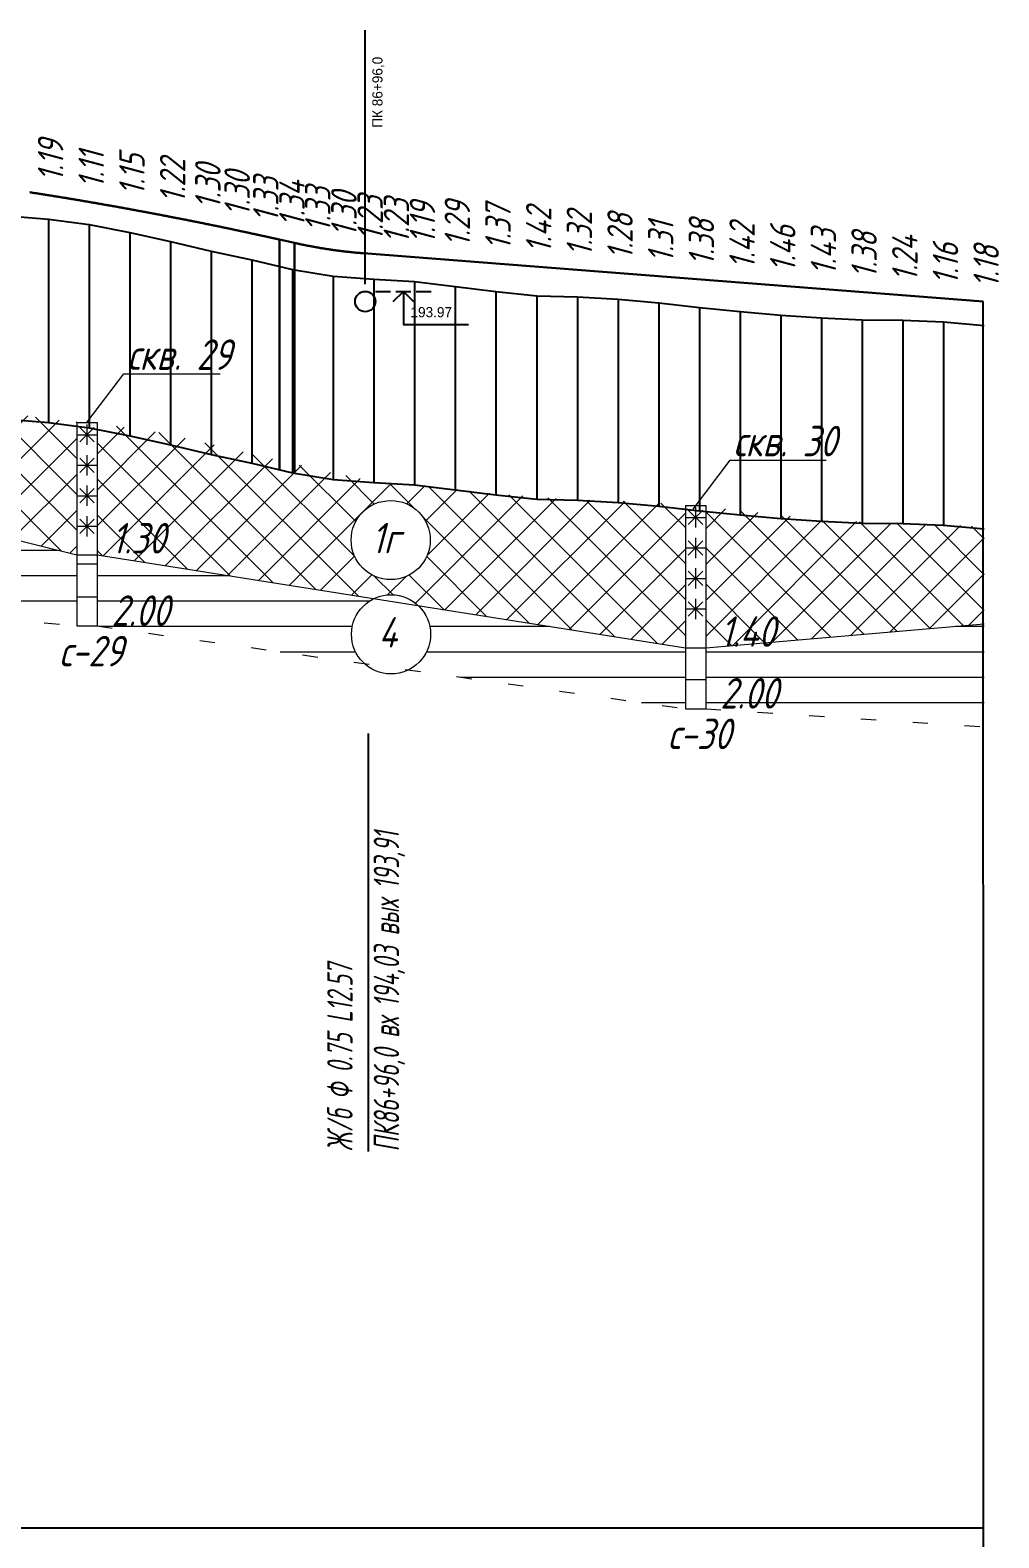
# Model space of a CAD drawing. Extents: x 2172 to 5772, y -842 to -248.
# Drawn here: x 4262.8 to 4358, y -615 to -466.7 of the extents above; entities that cross this region are included whole.
import ezdxf

# ---------------------------------------------------------------- set-up
doc = ezdxf.new("R2010")
doc.units = 0
doc.header["$MEASUREMENT"] = 0
for name, pattern in [('CONTI', [0]), ('STROT', [1.7, 0.5, -1.2]), ('TP0', [0])]:
    doc.linetypes.add(name, pattern=pattern)
doc.layers.get('0').update_dxf_attribs({"linetype": 'CONTINUOUS'})
doc.layers.add('геология', color=7, linetype='CONTINUOUS', lineweight=20)
doc.layers.add('КРАСНЫЙ_ПРОФИЛЬ', color=1, linetype='CONTINUOUS', lineweight=30)
for name, color, linetype in [('ДИНАМИЧЕСКИЕ_КОММУНИКАЦИИ', 7, 'CONTINUOUS'), ('РАБОЧИЕ_ОТМЕТКИ', 1, 'CONTINUOUS'), ('ЧЕРНЫЙ_ПРОФИЛЬ', 7, 'CONTINUOUS')]:
    doc.layers.add(name, color=color, linetype=linetype)
doc.styles.add('eskd', font='spds.shx', dxfattribs={"width": 1.2, "oblique": 15})
doc.styles.add('ГОСТ', font='gost.TTF', dxfattribs={"oblique": 15, "height": 1})

# ---------------------------------------------------------------- blocks, each defined once
blk = doc.blocks.new('*U7')
at = {"layer": 'ДИНАМИЧЕСКИЕ_КОММУНИКАЦИИ', "color": 0}
blk.add_circle((0, 0), 1, dxfattribs=at)
blk = doc.blocks.new('*U8')
at = {"layer": 'ДИНАМИЧЕСКИЕ_КОММУНИКАЦИИ', "color": 0}
blk.add_text('193.97', height=1, dxfattribs=at).set_placement((4.45, -2.54))

msp = doc.modelspace()

# ---------------------------------------------------------------- hatches: boundary and pattern name
at = {"layer": 'геология', "linetype": 'Continuous'}
h = msp.add_hatch(dxfattribs=at)
h.set_pattern_fill('ANSI37', color=1, scale=20, style=0)
h.set_pattern_definition([(45, (2171.596, -930.374), (-1.767767, 1.767767), []), (135, (2171.596, -930.374), (-1.767767, -1.767767), [])])
h.paths.add_polyline_path([(4267.38, -505.25), (4264.6, -505), (4260.6, -504.33), (4256.6, -503.6), (4252.6, -502.97), (4248.6, -502.45), (4244.6, -501.98), (4240.6, -501.47), (4236.6, -500.94), (4232.6, -500.57), (4228.6, -500.32), (4224.6, -500.01), (4220.6, -499.77), (4216.6, -499.8), (4212.6, -499.73), (4208.6, -499.64), (4208.34, -499.64), (4208.34, -504.61), (4226.98, -508.37), (4267.38, -518.34)])
h.paths.add_polyline_path([(4292.6, -510.3), (4288.6, -509.36), (4284.6, -508.4), (4280.6, -507.46), (4276.6, -506.51), (4272.6, -505.84), (4269.38, -505.46), (4269.38, -518.34), (4296.62, -522.65, -0.307915), (4300.94, -523.33), (4327.22, -527.48), (4327.22, -513.41), (4324.6, -513.23), (4320.6, -513.05), (4316.6, -512.94), (4312.6, -512.66), (4308.6, -512.34), (4304.6, -511.91), (4300.6, -511.55), (4296.6, -511.12)])
h.paths.add_polyline_path([(4302.14, -516.89, -1), (4294.36, -516.89, -1)], flags=16)
h.paths.add_polyline_path([(4356.6, -515.56), (4352.6, -515.39), (4348.6, -515.3), (4344.6, -515.11), (4340.6, -514.87), (4336.6, -514.45), (4332.6, -513.99), (4329.22, -513.58), (4329.22, -527.48), (4356.6, -525.13)])
h.paths.add_polyline_path([(4209.02, -505.5), (4217.54, -505.5), (4217.54, -501), (4209.02, -501)], flags=25)
h.paths.add_polyline_path([(4295.6, -518.94), (4300.91, -518.94), (4300.91, -514.44), (4295.6, -514.44)], flags=8)
h.paths.add_polyline_path([(4270.05, -518.96), (4277.94, -518.96), (4277.94, -514.46), (4270.05, -514.46)], flags=25)
h.paths.add_polyline_path([(4329.9, -528.14), (4337.99, -528.14), (4337.99, -523.64), (4329.9, -523.64)], flags=9)
h = msp.add_hatch(dxfattribs=at)
h.set_pattern_fill('ANSI31', scale=20, angle=135, style=0)
h.set_pattern_definition([(180, (2171.596, -930.374), (-4e-16, -2.5), [])])
h.paths.add_polyline_path([(4356.6, -525.13), (4329.22, -527.48), (4329.22, -533.48), (4356.6, -535.26)])
h.paths.add_polyline_path([(4327.22, -527.48), (4300.94, -523.33, -0.207078), (4302.17, -526.16, -0.285159), (4300, -529.65), (4327.22, -533.48)])
h.paths.add_polyline_path([(4296.62, -522.65), (4269.38, -518.34), (4269.38, -525.34), (4295.66, -529.04, -0.210979), (4294.39, -526.16, -0.290268)])
h.paths.add_polyline_path([(4226.98, -508.37), (4208.34, -504.61), (4208.34, -519.61), (4267.38, -525.34), (4267.38, -518.34)])
h.paths.add_polyline_path([(4206.34, -504.61), (4177.04, -507.23), (4147.46, -519.4), (4147.46, -532.4), (4206.34, -519.61)])
h.paths.add_polyline_path([(4181.23, -514.9, -1), (4189.01, -514.9, -1)], flags=16)
h.paths.add_polyline_path([(4329.89, -534.21), (4338.63, -534.21), (4338.63, -529.7), (4329.89, -529.7)], flags=25)
h.paths.add_polyline_path([(4329.9, -528.14), (4337.99, -528.14), (4337.99, -523.64), (4329.9, -523.64)], flags=9)
h.paths.add_polyline_path([(4270.05, -526.08), (4278.79, -526.08), (4278.79, -521.57), (4270.05, -521.57)], flags=25)
h.paths.add_polyline_path([(4209.02, -520.35), (4217.76, -520.35), (4217.76, -515.84), (4209.02, -515.84)], flags=25)
h.paths.add_polyline_path([(4183.13, -516.95), (4187.37, -516.95), (4187.37, -512.45), (4183.13, -512.45)], flags=8)
h.paths.add_polyline_path([(4148.14, -520.41), (4156.87, -520.41), (4156.87, -515.9), (4148.14, -515.9)], flags=24)
h.paths.add_polyline_path([(4148.14, -533.13), (4156.88, -533.13), (4156.88, -528.63), (4148.14, -528.63)], flags=9)
h = msp.add_hatch(dxfattribs=at)
h.set_pattern_fill('ANSI31', scale=26, angle=135, style=0)
h.set_pattern_definition([(180, (5918.5523, -2969.7315), (-7e-16, -3.25), [])])
h.paths.add_polyline_path([(4269.38, -518.34), (4267.38, -518.34), (4267.38, -525.34), (4269.38, -525.34)])
h = msp.add_hatch(dxfattribs=at)
h.set_pattern_fill('ANSI31', scale=26, angle=135, style=0)
h.set_pattern_definition([(180, (5978.393, -2977.8656), (-7e-16, -3.25), [])])
h.paths.add_polyline_path([(4329.22, -527.48), (4327.22, -527.48), (4327.22, -533.48), (4329.22, -533.48)])

# ---------------------------------------------------------------- linework, layer by layer
at = {"linetype": 'TP0'}
msp.add_line((4296.08, -577.03), (4296.08, -535.9), dxfattribs=at)
at = {"linetype": 'Continuous'}
msp.add_line((3396.6, -614.04), (4356.6, -614.04), dxfattribs=at)
msp.add_lwpolyline([(4356.6, -837.48), (4356.5, -493.41)], dxfattribs=at)
at = {"layer": 'геология', "color": 7, "linetype": 'Continuous'}
for p, q in [((4268.38, -505.34), (4272.02, -500.54)), ((4272.02, -500.54), (4281.47, -500.54)), ((4267.38, -505.34), (4269.38, -505.34)), ((4226.98, -508.37), (4267.38, -518.34)), ((4327.98, -513.84), (4331.63, -509.04)), ((4331.63, -509.04), (4341.07, -509.04)), ((4327.22, -513.48), (4329.22, -513.48)), ((4267.38, -518.34), (4269.38, -518.34)), ((4267.38, -518.34), (4269.38, -518.34)), ((4269.38, -518.34), (4327.22, -527.48)), ((4267.38, -525.34), (4269.38, -525.34)), ((4267.38, -525.34), (4269.38, -525.34)), ((4267.38, -525.34), (4269.38, -525.34)), ((4329.22, -527.48), (4356.6, -525.13)), ((4327.22, -527.48), (4329.22, -527.48)), ((4327.22, -527.48), (4329.22, -527.48)), ((4327.22, -533.48), (4329.22, -533.48)), ((4327.22, -533.48), (4329.22, -533.48)), ((4327.22, -533.48), (4329.22, -533.48))]:
    msp.add_line(p, q, dxfattribs=at)
at = {"layer": 'геология', "color": 7, "linetype": 'Continuous', "ltscale": 5}
for p, q in [((4267.38, -505.34), (4267.38, -525.34)), ((4269.38, -505.34), (4269.38, -525.34)), ((4327.22, -513.48), (4327.22, -533.48)), ((4329.22, -513.48), (4329.22, -533.48))]:
    msp.add_line(p, q, dxfattribs=at)
at = {"layer": 'геология', "color": 1, "linetype": 'Continuous'}
for p, q in [((4268.38, -505.53), (4268.38, -507.53)), ((4267.38, -506.53), (4269.38, -506.53)), ((4267.68, -507.23), (4269.09, -505.82)), ((4269.09, -507.23), (4267.68, -505.82)), ((4268.38, -508.53), (4268.38, -510.53)), ((4267.38, -509.53), (4269.38, -509.53)), ((4267.68, -510.23), (4269.09, -508.82)), ((4269.09, -510.23), (4267.68, -508.82)), ((4268.38, -511.53), (4268.38, -513.53)), ((4267.38, -512.53), (4269.38, -512.53)), ((4267.68, -513.23), (4269.09, -511.82)), ((4269.09, -513.23), (4267.68, -511.82)), ((4268.38, -514.53), (4268.38, -516.53)), ((4327.51, -515.37), (4328.93, -513.95)), ((4328.93, -515.37), (4327.51, -513.95)), ((4328.22, -513.66), (4328.22, -515.66)), ((4267.38, -515.53), (4269.38, -515.53)), ((4267.68, -516.23), (4269.09, -514.82)), ((4269.09, -516.23), (4267.68, -514.82)), ((4327.22, -514.66), (4329.22, -514.66)), ((4327.51, -518.37), (4328.93, -516.95)), ((4328.93, -518.37), (4327.51, -516.95)), ((4328.22, -516.66), (4328.22, -518.66)), ((4327.22, -517.66), (4329.22, -517.66)), ((4327.51, -521.37), (4328.93, -519.95)), ((4328.93, -521.37), (4327.51, -519.95)), ((4328.22, -519.66), (4328.22, -521.66)), ((4327.22, -520.66), (4329.22, -520.66)), ((4327.51, -524.37), (4328.93, -522.95)), ((4328.93, -524.37), (4327.51, -522.95)), ((4328.22, -522.66), (4328.22, -524.66)), ((4327.22, -523.66), (4329.22, -523.66))]:
    msp.add_line(p, q, dxfattribs=at)
at = {"layer": 'геология', "color": 7, "linetype": 'STROT', "ltscale": 3}
for p, q in [((4208.34, -519.61), (4267.38, -525.34)), ((4269.38, -525.34), (4327.22, -533.48)), ((4329.22, -533.48), (4356.6, -535.26))]:
    msp.add_line(p, q, dxfattribs=at)
at = {"layer": 'геология', "color": 7, "linetype": 'Continuous'}
for centre in [(4298.25, -516.89), (4298.28, -526.16)]:
    msp.add_circle(centre, 3.89, dxfattribs=at)
at = {"layer": 'ДИНАМИЧЕСКИЕ_КОММУНИКАЦИИ', "color": 7}
for points in [[(4295.74, -491.73), (4295.74, -466.73)], [(4296.74, -492.43), (4298.24, -492.43)], [(4298.49, -493.43), (4299.49, -492.43), (4300.49, -493.43)], [(4298.74, -492.43), (4300.24, -492.43)], [(4299.49, -492.43), (4299.49, -495.67), (4305.89, -495.67)], [(4300.74, -492.43), (4302.24, -492.43)]]:
    msp.add_lwpolyline(points, dxfattribs=at)
at = {"layer": 'КРАСНЫЙ_ПРОФИЛЬ'}
for p, q in [((4287.3, -487.33), (4287.3, -509.99)), ((4287.3, -487.33), (4288.78, -487.66)), ((4288.78, -487.66), (4288.78, -510.32)), ((4295.56, -488.68), (4356.5, -493.41))]:
    msp.add_line(p, q, dxfattribs=at)
for points in [[(4262.76, -482.68), (4262.8, -482.68), (4262.84, -482.69), (4262.88, -482.7), (4262.92, -482.7), (4262.96, -482.71), (4263, -482.72), (4263.04, -482.72), (4263.08, -482.73), (4263.12, -482.73), (4263.16, -482.74), (4263.2, -482.75), (4263.24, -482.75), (4263.28, -482.76), (4263.32, -482.77), (4263.36, -482.77), (4263.4, -482.78), (4263.44, -482.78), (4263.48, -482.79), (4263.52, -482.8), (4263.56, -482.8), (4263.6, -482.81), (4263.64, -482.82), (4263.68, -482.82), (4263.72, -482.83), (4263.76, -482.83), (4263.8, -482.84), (4263.84, -482.85), (4263.88, -482.85), (4263.92, -482.86), (4263.96, -482.87), (4264, -482.87), (4264.04, -482.88), (4264.08, -482.89), (4264.12, -482.89), (4264.16, -482.9), (4264.2, -482.9), (4264.24, -482.91), (4264.28, -482.92), (4264.32, -482.92), (4264.36, -482.93), (4264.4, -482.94), (4264.44, -482.94), (4264.48, -482.95), (4264.5, -482.95), (4264.52, -482.96), (4264.56, -482.96), (4264.6, -482.97), (4264.64, -482.97), (4264.68, -482.98), (4264.72, -482.99), (4264.76, -482.99), (4264.8, -483), (4264.84, -483.01), (4264.88, -483.01), (4264.92, -483.02), (4264.96, -483.03), (4265, -483.03), (4265.04, -483.04), (4265.08, -483.05), (4265.12, -483.05), (4265.16, -483.06), (4265.2, -483.06), (4265.24, -483.07), (4265.28, -483.08), (4265.32, -483.08), (4265.36, -483.09), (4265.4, -483.1), (4265.44, -483.1), (4265.48, -483.11), (4265.52, -483.12), (4265.56, -483.12), (4265.6, -483.13), (4265.64, -483.14), (4265.68, -483.14), (4265.72, -483.15), (4265.76, -483.16), (4265.8, -483.16), (4265.84, -483.17), (4265.88, -483.18), (4265.92, -483.18), (4265.96, -483.19), (4266, -483.2), (4266.04, -483.2), (4266.08, -483.21), (4266.12, -483.21), (4266.16, -483.22), (4266.2, -483.23), (4266.24, -483.23), (4266.28, -483.24), (4266.32, -483.25), (4266.36, -483.25), (4266.4, -483.26), (4266.44, -483.27), (4266.48, -483.27), (4266.52, -483.28), (4266.56, -483.29), (4266.6, -483.29), (4266.64, -483.3), (4266.68, -483.31), (4266.72, -483.31), (4266.76, -483.32), (4266.8, -483.33), (4266.84, -483.33), (4266.88, -483.34), (4266.92, -483.35), (4266.96, -483.35), (4267, -483.36), (4267.04, -483.37), (4267.08, -483.37), (4267.12, -483.38), (4267.16, -483.39), (4267.2, -483.39), (4267.24, -483.4), (4267.28, -483.41), (4267.32, -483.41), (4267.36, -483.42), (4267.4, -483.43), (4267.44, -483.43), (4267.48, -483.44), (4267.52, -483.45), (4267.56, -483.45), (4267.6, -483.46), (4267.64, -483.47), (4267.68, -483.47), (4267.72, -483.48), (4267.76, -483.49), (4267.8, -483.5), (4267.84, -483.5), (4267.88, -483.51), (4267.92, -483.52), (4267.96, -483.52), (4268, -483.53), (4268.04, -483.54), (4268.08, -483.54), (4268.12, -483.55), (4268.16, -483.56), (4268.2, -483.56), (4268.24, -483.57), (4268.28, -483.58), (4268.32, -483.58), (4268.36, -483.59), (4268.4, -483.6), (4268.44, -483.6), (4268.48, -483.61), (4268.5, -483.61), (4268.52, -483.62), (4268.56, -483.62), (4268.6, -483.63), (4268.64, -483.64), (4268.68, -483.65), (4268.72, -483.65), (4268.76, -483.66), (4268.8, -483.67), (4268.84, -483.67), (4268.88, -483.68), (4268.92, -483.69), (4268.96, -483.69), (4269, -483.7), (4269.04, -483.71), (4269.08, -483.71), (4269.12, -483.72), (4269.16, -483.73), (4269.2, -483.73), (4269.24, -483.74), (4269.28, -483.75), (4269.32, -483.76), (4269.36, -483.76), (4269.4, -483.77), (4269.44, -483.78), (4269.48, -483.78), (4269.52, -483.79), (4269.56, -483.8), (4269.6, -483.8), (4269.64, -483.81), (4269.68, -483.82), (4269.72, -483.83), (4269.76, -483.83), (4269.8, -483.84), (4269.84, -483.85), (4269.88, -483.85), (4269.92, -483.86), (4269.96, -483.87), (4270, -483.87), (4270.04, -483.88), (4270.08, -483.89), (4270.12, -483.9), (4270.16, -483.9), (4270.2, -483.91), (4270.24, -483.92), (4270.28, -483.92), (4270.32, -483.93), (4270.36, -483.94), (4270.4, -483.94), (4270.44, -483.95), (4270.48, -483.96), (4270.52, -483.97), (4270.56, -483.97), (4270.6, -483.98), (4270.64, -483.99), (4270.68, -483.99), (4270.72, -484), (4270.76, -484.01), (4270.8, -484.02), (4270.84, -484.02), (4270.88, -484.03), (4270.92, -484.04), (4270.96, -484.04), (4271, -484.05), (4271.04, -484.06), (4271.08, -484.07), (4271.12, -484.07), (4271.16, -484.08), (4271.2, -484.09), (4271.24, -484.09), (4271.28, -484.1), (4271.32, -484.11), (4271.36, -484.12), (4271.4, -484.12), (4271.44, -484.13), (4271.48, -484.14), (4271.52, -484.14), (4271.56, -484.15), (4271.6, -484.16), (4271.63, -484.17), (4271.67, -484.17), (4271.71, -484.18), (4271.75, -484.19), (4271.79, -484.19), (4271.83, -484.2), (4271.87, -484.21), (4271.91, -484.22), (4271.95, -484.22), (4271.99, -484.23), (4272.03, -484.24), (4272.07, -484.24), (4272.11, -484.25), (4272.15, -484.26), (4272.19, -484.27), (4272.23, -484.27), (4272.27, -484.28), (4272.31, -484.29), (4272.35, -484.3), (4272.39, -484.3), (4272.43, -484.31), (4272.47, -484.32), (4272.5, -484.32), (4272.51, -484.32), (4272.55, -484.33), (4272.59, -484.34), (4272.63, -484.35), (4272.67, -484.35), (4272.71, -484.36), (4272.75, -484.37), (4272.79, -484.38), (4272.83, -484.38), (4272.87, -484.39), (4272.91, -484.4), (4272.95, -484.41), (4272.99, -484.41), (4273.03, -484.42), (4273.07, -484.43), (4273.11, -484.43), (4273.15, -484.44), (4273.19, -484.45), (4273.23, -484.46), (4273.27, -484.46), (4273.31, -484.47), (4273.35, -484.48), (4273.39, -484.49), (4273.43, -484.49), (4273.47, -484.5), (4273.51, -484.51), (4273.55, -484.52), (4273.59, -484.52), (4273.63, -484.53), (4273.67, -484.54), (4273.71, -484.55), (4273.75, -484.55), (4273.79, -484.56), (4273.83, -484.57), (4273.87, -484.58), (4273.91, -484.58), (4273.95, -484.59), (4273.99, -484.6), (4274.03, -484.6), (4274.07, -484.61), (4274.11, -484.62), (4274.15, -484.63), (4274.19, -484.63), (4274.23, -484.64), (4274.27, -484.65), (4274.31, -484.66), (4274.35, -484.66), (4274.39, -484.67), (4274.43, -484.68), (4274.47, -484.69), (4274.51, -484.69), (4274.55, -484.7), (4274.59, -484.71), (4274.63, -484.72), (4274.67, -484.72), (4274.71, -484.73), (4274.75, -484.74), (4274.79, -484.75), (4274.83, -484.75), (4274.87, -484.76), (4274.91, -484.77), (4274.95, -484.78), (4274.99, -484.79), (4275.03, -484.79), (4275.07, -484.8), (4275.11, -484.81), (4275.15, -484.82), (4275.19, -484.82), (4275.23, -484.83), (4275.27, -484.84), (4275.31, -484.85), (4275.35, -484.85), (4275.39, -484.86), (4275.43, -484.87), (4275.47, -484.88), (4275.51, -484.88), (4275.55, -484.89), (4275.59, -484.9), (4275.63, -484.91), (4275.67, -484.91), (4275.71, -484.92), (4275.75, -484.93), (4275.79, -484.94), (4275.83, -484.95), (4275.87, -484.95), (4275.91, -484.96), (4275.95, -484.97), (4275.99, -484.98), (4276.03, -484.98), (4276.07, -484.99), (4276.11, -485), (4276.15, -485.01), (4276.19, -485.01), (4276.23, -485.02), (4276.27, -485.03), (4276.31, -485.04), (4276.35, -485.05), (4276.39, -485.05), (4276.43, -485.06), (4276.47, -485.07), (4276.5, -485.07), (4276.51, -485.08), (4276.55, -485.08), (4276.59, -485.09), (4276.63, -485.1), (4276.67, -485.11), (4276.71, -485.11), (4276.75, -485.12), (4276.79, -485.13), (4276.83, -485.14), (4276.87, -485.15), (4276.91, -485.15), (4276.95, -485.16), (4276.99, -485.17), (4277.03, -485.18), (4277.07, -485.18), (4277.11, -485.19), (4277.15, -485.2), (4277.19, -485.21), (4277.23, -485.22), (4277.27, -485.22), (4277.31, -485.23), (4277.35, -485.24), (4277.39, -485.25), (4277.43, -485.26), (4277.47, -485.26), (4277.51, -485.27), (4277.55, -485.28), (4277.59, -485.29), (4277.63, -485.29), (4277.67, -485.3), (4277.71, -485.31), (4277.75, -485.32), (4277.79, -485.33), (4277.83, -485.33), (4277.87, -485.34), (4277.91, -485.35), (4277.95, -485.36), (4277.99, -485.37), (4278.03, -485.37), (4278.07, -485.38), (4278.11, -485.39), (4278.15, -485.4), (4278.19, -485.4), (4278.23, -485.41), (4278.27, -485.42), (4278.31, -485.43), (4278.35, -485.44), (4278.39, -485.44), (4278.43, -485.45), (4278.47, -485.46), (4278.51, -485.47), (4278.55, -485.48), (4278.59, -485.48), (4278.63, -485.49), (4278.67, -485.5), (4278.71, -485.51), (4278.75, -485.52), (4278.79, -485.52), (4278.83, -485.53), (4278.87, -485.54), (4278.91, -485.55), (4278.95, -485.56), (4278.99, -485.56), (4279.03, -485.57), (4279.07, -485.58), (4279.11, -485.59), (4279.15, -485.6), (4279.19, -485.6), (4279.23, -485.61), (4279.27, -485.62), (4279.31, -485.63), (4279.35, -485.64), (4279.39, -485.64), (4279.43, -485.65), (4279.47, -485.66), (4279.51, -485.67), (4279.55, -485.68), (4279.59, -485.68), (4279.63, -485.69), (4279.67, -485.7), (4279.71, -485.71), (4279.75, -485.72), (4279.79, -485.73), (4279.83, -485.73), (4279.87, -485.74), (4279.91, -485.75), (4279.95, -485.76), (4279.99, -485.77), (4280.03, -485.77), (4280.07, -485.78), (4280.11, -485.79), (4280.15, -485.8), (4280.19, -485.81), (4280.23, -485.81), (4280.27, -485.82), (4280.31, -485.83), (4280.35, -485.84), (4280.39, -485.85), (4280.43, -485.86), (4280.47, -485.86), (4280.5, -485.87), (4280.51, -485.87), (4280.55, -485.88), (4280.59, -485.89), (4280.63, -485.9), (4280.67, -485.9), (4280.71, -485.91), (4280.75, -485.92), (4280.79, -485.93), (4280.83, -485.94), (4280.87, -485.95), (4280.91, -485.95), (4280.95, -485.96), (4280.99, -485.97), (4281.03, -485.98), (4281.07, -485.99), (4281.11, -485.99), (4281.15, -486), (4281.19, -486.01), (4281.23, -486.02), (4281.27, -486.03), (4281.31, -486.04), (4281.35, -486.04), (4281.39, -486.05), (4281.43, -486.06), (4281.47, -486.07), (4281.51, -486.08), (4281.55, -486.09), (4281.59, -486.09), (4281.63, -486.1), (4281.67, -486.11), (4281.71, -486.12), (4281.75, -486.13), (4281.79, -486.14), (4281.83, -486.14), (4281.87, -486.15), (4281.91, -486.16), (4281.95, -486.17), (4281.99, -486.18), (4282.03, -486.19), (4282.07, -486.19), (4282.11, -486.2), (4282.15, -486.21), (4282.19, -486.22), (4282.23, -486.23), (4282.27, -486.24), (4282.31, -486.24), (4282.35, -486.25), (4282.39, -486.26), (4282.43, -486.27), (4282.47, -486.28), (4282.51, -486.29), (4282.55, -486.29), (4282.58, -486.3), (4282.62, -486.31), (4282.66, -486.32), (4282.7, -486.33), (4282.74, -486.34), (4282.78, -486.35), (4282.82, -486.35), (4282.86, -486.36), (4282.9, -486.37), (4282.94, -486.38), (4282.98, -486.39), (4283.02, -486.4), (4283.06, -486.4), (4283.1, -486.41), (4283.14, -486.42), (4283.18, -486.43), (4283.22, -486.44), (4283.26, -486.45), (4283.3, -486.46), (4283.34, -486.46), (4283.38, -486.47), (4283.42, -486.48), (4283.46, -486.49), (4283.5, -486.5), (4283.54, -486.51), (4283.58, -486.51), (4283.62, -486.52), (4283.66, -486.53), (4283.7, -486.54), (4283.74, -486.55), (4283.78, -486.56), (4283.82, -486.57), (4283.86, -486.57), (4283.9, -486.58), (4283.94, -486.59), (4283.98, -486.6), (4284.02, -486.61), (4284.06, -486.62), (4284.1, -486.63), (4284.14, -486.63), (4284.18, -486.64), (4284.22, -486.65), (4284.26, -486.66), (4284.3, -486.67), (4284.34, -486.68), (4284.38, -486.69), (4284.42, -486.69), (4284.46, -486.7), (4284.5, -486.71), (4284.5, -486.71), (4284.54, -486.72), (4284.58, -486.73), (4284.62, -486.74), (4284.66, -486.75), (4284.7, -486.76), (4284.74, -486.76), (4284.78, -486.77), (4284.82, -486.78), (4284.86, -486.79), (4284.9, -486.8), (4284.94, -486.81), (4284.98, -486.82), (4285.02, -486.82), (4285.06, -486.83), (4285.1, -486.84), (4285.14, -486.85), (4285.18, -486.86), (4285.22, -486.87), (4285.26, -486.88), (4285.3, -486.89), (4285.34, -486.89), (4285.38, -486.9), (4285.42, -486.91), (4285.46, -486.92), (4285.5, -486.93), (4285.54, -486.94), (4285.58, -486.95), (4285.62, -486.96), (4285.66, -486.96), (4285.7, -486.97), (4285.74, -486.98), (4285.78, -486.99), (4285.82, -487), (4285.86, -487.01), (4285.9, -487.02), (4285.94, -487.03), (4285.98, -487.03), (4286.02, -487.04), (4286.06, -487.05), (4286.1, -487.06), (4286.14, -487.07), (4286.18, -487.08), (4286.22, -487.09), (4286.26, -487.1), (4286.3, -487.1), (4286.34, -487.11), (4286.38, -487.12), (4286.42, -487.13), (4286.46, -487.14), (4286.5, -487.15), (4286.54, -487.16), (4286.58, -487.17), (4286.62, -487.18), (4286.66, -487.18), (4286.7, -487.19), (4286.74, -487.2), (4286.78, -487.21), (4286.82, -487.22), (4286.86, -487.23), (4286.9, -487.24), (4286.94, -487.25), (4286.98, -487.26), (4287.02, -487.26), (4287.06, -487.27), (4287.1, -487.28), (4287.14, -487.29), (4287.18, -487.3), (4287.22, -487.31), (4287.26, -487.32), (4287.3, -487.33)], [(4288.78, -487.66), (4288.82, -487.67), (4288.86, -487.68), (4288.9, -487.68), (4288.94, -487.69), (4288.98, -487.7), (4289.02, -487.71), (4289.06, -487.72), (4289.1, -487.73), (4289.14, -487.74), (4289.18, -487.75), (4289.22, -487.75), (4289.26, -487.76), (4289.3, -487.77), (4289.34, -487.78), (4289.38, -487.79), (4289.42, -487.8), (4289.46, -487.8), (4289.5, -487.81), (4289.54, -487.82), (4289.58, -487.83), (4289.62, -487.84), (4289.66, -487.85), (4289.7, -487.85), (4289.74, -487.86), (4289.78, -487.87), (4289.82, -487.88), (4289.86, -487.89), (4289.9, -487.89), (4289.94, -487.9), (4289.98, -487.91), (4290.02, -487.92), (4290.06, -487.93), (4290.1, -487.93), (4290.14, -487.94), (4290.18, -487.95), (4290.22, -487.96), (4290.26, -487.96), (4290.3, -487.97), (4290.34, -487.98), (4290.38, -487.99), (4290.42, -487.99), (4290.46, -488), (4290.5, -488.01), (4290.54, -488.02), (4290.58, -488.02), (4290.62, -488.03), (4290.66, -488.04), (4290.7, -488.05), (4290.74, -488.05), (4290.78, -488.06), (4290.82, -488.07), (4290.86, -488.08), (4290.9, -488.08), (4290.94, -488.09), (4290.98, -488.1), (4291.02, -488.1), (4291.06, -488.11), (4291.1, -488.12), (4291.14, -488.12), (4291.18, -488.13), (4291.22, -488.14), (4291.26, -488.14), (4291.29, -488.15), (4291.33, -488.16), (4291.37, -488.17), (4291.41, -488.17), (4291.45, -488.18), (4291.49, -488.19), (4291.53, -488.19), (4291.57, -488.2), (4291.61, -488.2), (4291.65, -488.21), (4291.69, -488.22), (4291.73, -488.22), (4291.77, -488.23), (4291.81, -488.24), (4291.85, -488.24), (4291.89, -488.25), (4291.93, -488.26), (4291.97, -488.26), (4292.01, -488.27), (4292.05, -488.27), (4292.09, -488.28), (4292.13, -488.29), (4292.17, -488.29), (4292.21, -488.3), (4292.25, -488.3), (4292.29, -488.31), (4292.33, -488.32), (4292.37, -488.32), (4292.41, -488.33), (4292.45, -488.33), (4292.49, -488.34), (4292.5, -488.34), (4292.53, -488.34), (4292.57, -488.35), (4292.61, -488.36), (4292.65, -488.36), (4292.69, -488.37), (4292.73, -488.37), (4292.77, -488.38), (4292.81, -488.38), (4292.85, -488.39), (4292.89, -488.39), (4292.93, -488.4), (4292.97, -488.41), (4293.01, -488.41), (4293.05, -488.42), (4293.09, -488.42), (4293.13, -488.43), (4293.17, -488.43), (4293.21, -488.44), (4293.25, -488.44), (4293.29, -488.45), (4293.33, -488.45), (4293.37, -488.46), (4293.41, -488.46), (4293.45, -488.47), (4293.49, -488.47), (4293.53, -488.48), (4293.57, -488.48), (4293.61, -488.49), (4293.65, -488.49), (4293.69, -488.5), (4293.73, -488.5), (4293.77, -488.51), (4293.81, -488.51), (4293.85, -488.51), (4293.89, -488.52), (4293.93, -488.52), (4293.97, -488.53), (4294.01, -488.53), (4294.05, -488.54), (4294.09, -488.54), (4294.13, -488.55), (4294.17, -488.55), (4294.21, -488.55), (4294.25, -488.56), (4294.29, -488.56), (4294.33, -488.57), (4294.37, -488.57), (4294.41, -488.57), (4294.45, -488.58), (4294.49, -488.58), (4294.53, -488.59), (4294.57, -488.59), (4294.61, -488.6), (4294.65, -488.6), (4294.69, -488.6), (4294.73, -488.61), (4294.77, -488.61), (4294.81, -488.61), (4294.85, -488.62), (4294.89, -488.62), (4294.93, -488.63), (4294.97, -488.63), (4295.01, -488.63), (4295.05, -488.64), (4295.09, -488.64), (4295.13, -488.64), (4295.17, -488.65), (4295.2, -488.65), (4295.24, -488.65), (4295.28, -488.66), (4295.32, -488.66), (4295.36, -488.66), (4295.4, -488.67), (4295.44, -488.67), (4295.48, -488.67), (4295.52, -488.68), (4295.56, -488.68)]]:
    msp.add_lwpolyline(points, dxfattribs=at)
at = {"layer": 'ЧЕРНЫЙ_ПРОФИЛЬ'}
for p, q in [((4260.6, -485), (4264.6, -485.33)), ((4264.6, -485.33), (4264.6, -505.33)), ((4264.6, -485.33), (4268.6, -485.85)), ((4268.6, -485.85), (4268.6, -505.85)), ((4268.6, -485.85), (4272.6, -486.62)), ((4272.6, -486.62), (4272.6, -506.62)), ((4272.6, -486.62), (4276.6, -487.53)), ((4276.6, -487.53), (4276.6, -507.53)), ((4276.6, -487.53), (4280.6, -488.48)), ((4280.6, -488.48), (4280.6, -508.48)), ((4280.6, -488.48), (4284.6, -489.32)), ((4284.6, -489.32), (4284.6, -509.32)), ((4284.6, -489.32), (4288.6, -490.28)), ((4288.6, -490.28), (4288.6, -510.28)), ((4288.6, -490.28), (4292.6, -490.94)), ((4292.6, -490.94), (4292.6, -510.94)), ((4292.6, -490.94), (4296.6, -491.22)), ((4296.6, -491.22), (4296.6, -511.22)), ((4296.6, -491.22), (4300.6, -491.44)), ((4300.6, -491.44), (4300.6, -511.44)), ((4300.6, -491.44), (4304.6, -491.96)), ((4304.6, -491.96), (4304.6, -511.96)), ((4304.6, -491.96), (4308.6, -492.44)), ((4308.6, -492.44), (4308.6, -512.44)), ((4308.6, -492.44), (4312.6, -492.85)), ((4312.6, -492.85), (4312.6, -512.85)), ((4312.6, -492.85), (4316.6, -492.95)), ((4316.6, -492.95), (4316.6, -512.95)), ((4316.6, -492.95), (4320.6, -493.19)), ((4320.6, -493.19), (4320.6, -513.19)), ((4320.6, -493.19), (4324.6, -493.55)), ((4324.6, -493.55), (4324.6, -513.55)), ((4324.6, -493.55), (4328.6, -494)), ((4328.6, -494), (4328.6, -514)), ((4328.6, -494), (4332.6, -494.4)), ((4332.6, -494.4), (4332.6, -514.4)), ((4332.6, -494.4), (4336.6, -494.78)), ((4336.6, -494.78), (4336.6, -514.78)), ((4336.6, -494.78), (4340.6, -495.04)), ((4340.6, -495.04), (4340.6, -515.04)), ((4340.6, -495.04), (4344.6, -495.24)), ((4344.6, -495.24), (4344.6, -515.24)), ((4344.6, -495.24), (4348.6, -495.27)), ((4348.6, -495.27), (4348.6, -515.27)), ((4348.6, -495.27), (4352.6, -495.42)), ((4352.6, -495.42), (4352.6, -515.42)), ((4352.6, -495.42), (4356.6, -495.77)), ((4260.6, -505), (4264.6, -505.33)), ((4264.6, -505.33), (4268.6, -505.85)), ((4268.6, -505.85), (4272.6, -506.62)), ((4272.6, -506.62), (4276.6, -507.53)), ((4276.6, -507.53), (4280.6, -508.48)), ((4280.6, -508.48), (4284.6, -509.32)), ((4284.6, -509.32), (4288.6, -510.28)), ((4288.6, -510.28), (4292.6, -510.94)), ((4292.6, -510.94), (4296.6, -511.22)), ((4296.6, -511.22), (4300.6, -511.44)), ((4300.6, -511.44), (4304.6, -511.96)), ((4304.6, -511.96), (4308.6, -512.44)), ((4308.6, -512.44), (4312.6, -512.85)), ((4312.6, -512.85), (4316.6, -512.95)), ((4316.6, -512.95), (4320.6, -513.19)), ((4320.6, -513.19), (4324.6, -513.55)), ((4324.6, -513.55), (4328.6, -514)), ((4328.6, -514), (4332.6, -514.4)), ((4332.6, -514.4), (4336.6, -514.78)), ((4336.6, -514.78), (4340.6, -515.04)), ((4340.6, -515.04), (4344.6, -515.24)), ((4344.6, -515.24), (4348.6, -515.27)), ((4348.6, -515.27), (4352.6, -515.42)), ((4352.6, -515.42), (4356.6, -515.77))]:
    msp.add_line(p, q, dxfattribs=at)

# ---------------------------------------------------------------- block references
at = {"layer": 'ДИНАМИЧЕСКИЕ_КОММУНИКАЦИИ', "color": 7, "rotation": 90}
msp.add_blockref('*U7', (4295.74, -493.43), dxfattribs=at)
at = {"layer": 'ДИНАМИЧЕСКИЕ_КОММУНИКАЦИИ', "color": 7}
msp.add_blockref('*U8', (4295.74, -492.43), dxfattribs=at)

# ---------------------------------------------------------------- texts
at = {"style": 'eskd', "oblique": 10, "width": 0.8}
for s, p in [('ПК86+96,0 вх 194,03 вых 193,91', (4299.08, -577.03)), ('Ж/б Ф 0.75 L12.57', (4294.5, -577))]:
    msp.add_text(s, height=2.5, rotation=90, dxfattribs=at).set_placement(p)
at = {"layer": 'геология', "color": 7, "lineweight": -3, "style": 'ГОСТ', "oblique": 15}
for s, p in [('скв. 29', (4272.34, -500.15)), ('скв. 30', (4331.94, -508.65)), ('с-29', (4265.65, -529.31)), ('с-30', (4325.49, -537.45))]:
    msp.add_text(s, height=3, dxfattribs=at).set_placement(p)
at = {"layer": 'геология', "color": 7, "linetype": 'CONTI', "style": 'ГОСТ', "oblique": 15}
for s, p in [('1.30', (4270.8, -518.21)), ('1г', (4296.35, -518.19)), ('2.00', (4270.8, -525.33)), ('4', (4297.04, -527.46)), ('1.40', (4330.65, -527.39)), ('2.00', (4330.65, -533.46))]:
    msp.add_text(s, height=3, dxfattribs=at).set_placement(p)
at = {"layer": 'ДИНАМИЧЕСКИЕ_КОММУНИКАЦИИ', "color": 0}
msp.add_text('ПК 86+96,0', height=1, rotation=90, dxfattribs=at).set_placement((4297.44, -476.33))
at = {"layer": 'РАБОЧИЕ_ОТМЕТКИ', "style": 'ГОСТ', "oblique": 15}
for s, p in [('1.19', (4266.05, -481.61)), ('1.11', (4270.05, -482.27)), ('1.15', (4274.05, -482.98)), ('1.22', (4278.05, -483.73)), ('1.30', (4281.52, -484.31)), ('1.30', (4284.4, -485.02)), ('1.33', (4287.22, -485.61)), ('1.34', (4289.79, -486.08)), ('1.33', (4292.33, -486.59)), ('1.30', (4294.9, -487.03)), ('1.23', (4297.48, -487.42)), ('1.23', (4300.06, -487.71)), ('1.19', (4302.62, -487.73)), ('1.29', (4306.05, -488.03)), ('1.37', (4310.05, -488.34)), ('1.42', (4314.05, -488.65)), ('1.32', (4318.05, -488.96)), ('1.28', (4322.05, -489.27)), ('1.31', (4326.05, -489.58)), ('1.38', (4330.05, -489.89)), ('1.42', (4334.05, -490.2)), ('1.46', (4338.05, -490.51)), ('1.43', (4342.05, -490.82)), ('1.38', (4346.05, -491.13)), ('1.24', (4350.05, -491.44)), ('1.16', (4354.05, -491.75)), ('1.18', (4358.05, -492.06))]:
    msp.add_text(s, height=2.5, rotation=90, dxfattribs=at).set_placement(p)

doc.saveas('drawing.dxf')
